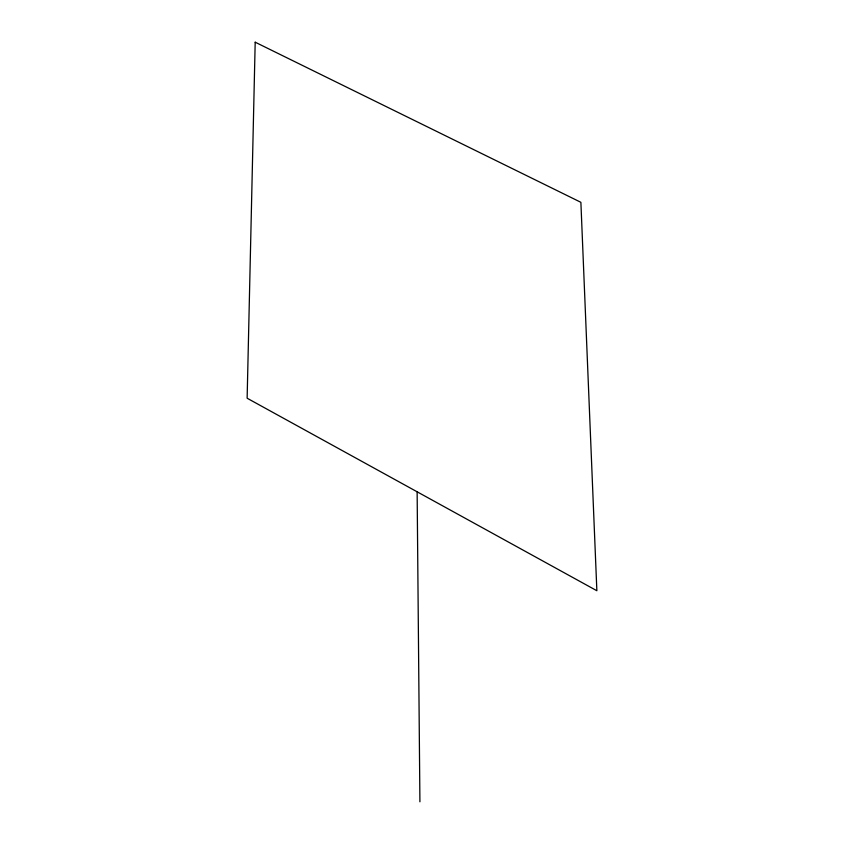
<?xml version="1.0" encoding="UTF-8"?>
<svg xmlns="http://www.w3.org/2000/svg" width="844" height="844" viewBox="0 0 844 844"><rect width="100%" height="100%" fill="white"/><g stroke="black" fill="none" stroke-linecap="round" stroke-linejoin="round"><path stroke-width="1.27" d="M417.136 491.809L419.911 801.8M255.194 42.2L247.134 398.22L596.866 590.737L580.883 202.307L255.194 42.2"/></g></svg>
